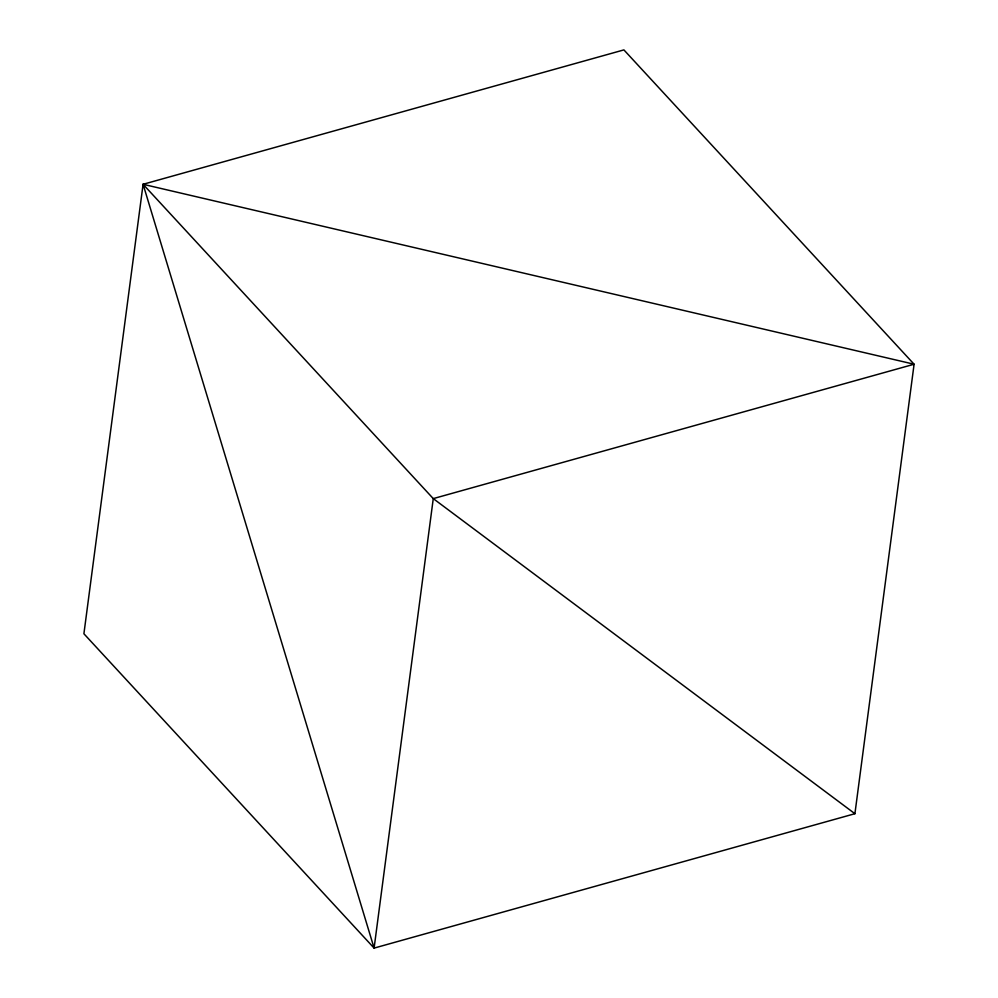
<?xml version="1.0" encoding="UTF-8"?>
<svg xmlns="http://www.w3.org/2000/svg" width="998" height="998" viewBox="0 0 998 998"><rect width="100%" height="100%" fill="white"/><g stroke="black" fill="none" stroke-linecap="round" stroke-linejoin="round"><path stroke-width="1.5" d="M143.088 184.293L83.907 633.767L374.1 948.1L854.912 813.707L914.093 364.233L623.9 49.9L143.088 184.293L374.1 948.1L433.269 498.613L143.088 184.293L914.093 364.233L433.269 498.613L854.912 813.707"/></g></svg>
